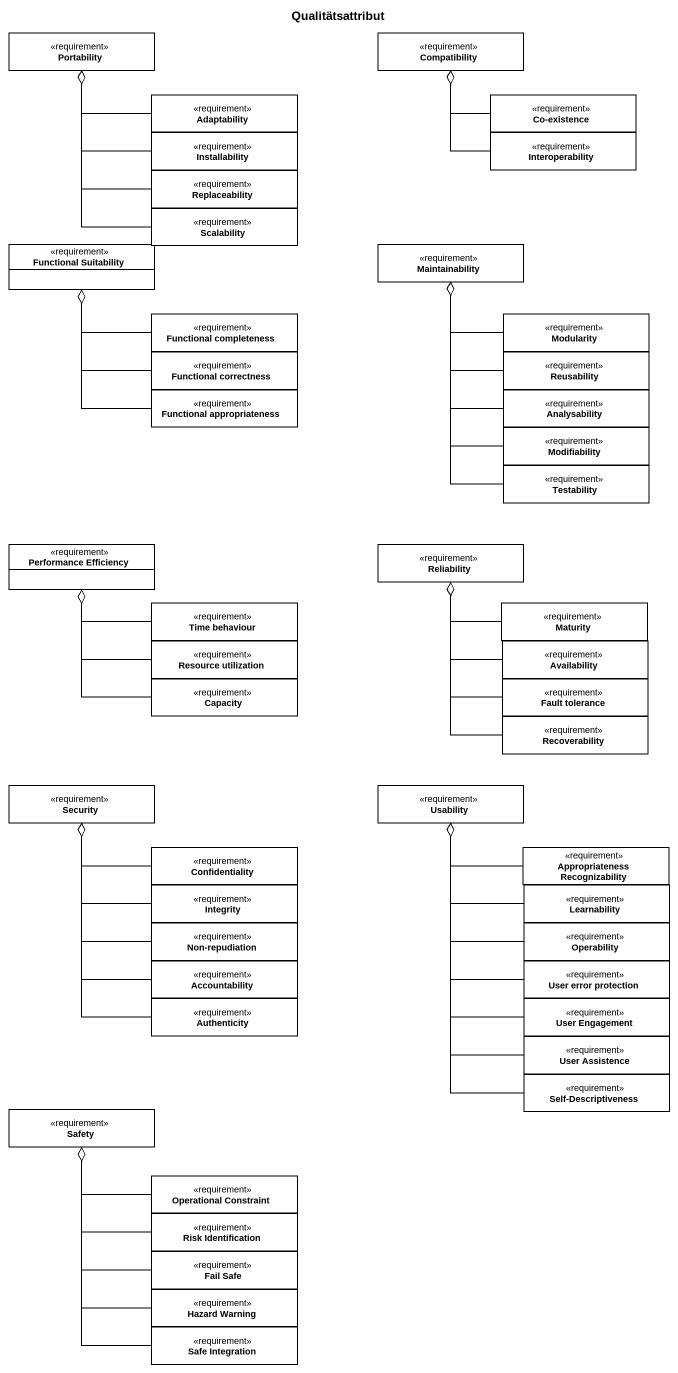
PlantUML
@startuml
title Qualitätsattribut
hide circle
hide empty members
class Portability <<requirement>> #FFFFFF
class Compatibility <<requirement>> #FFFFFF
class Adaptability <<requirement>> #FFFFFF
class "Co-existence" as Co_existence <<requirement>> #FFFFFF
class Installability <<requirement>> #FFFFFF
class Interoperability <<requirement>> #FFFFFF
class Replaceability <<requirement>> #FFFFFF
class Scalability <<requirement>> #FFFFFF
class "Functional Suitability" as Functional_Suitability <<requirement>> #FFFFFF
class Maintainability <<requirement>> #FFFFFF
class "Functional completeness" as Functional_completeness <<requirement>> #FFFFFF
class Modularity <<requirement>> #FFFFFF
class "Functional correctness" as Functional_correctness <<requirement>> #FFFFFF
class Reusability <<requirement>> #FFFFFF
class "Functional appropriateness" as Functional_appropriateness <<requirement>> #FFFFFF
class Analysability <<requirement>> #FFFFFF
class Testability <<requirement>> #FFFFFF
class Modifiability <<requirement>> #FFFFFF
class "Performance Efficiency" as Performance_Efficiency <<requirement>> #FFFFFF
class Reliability <<requirement>> #FFFFFF
class "Time behaviour" as Time_behaviour <<requirement>> #FFFFFF
class Maturity <<requirement>> #FFFFFF
class "Resource utilization" as Resource_utilization <<requirement>> #FFFFFF
class Availability <<requirement>> #FFFFFF
class Capacity <<requirement>> #FFFFFF
class "Fault tolerance" as Fault_tolerance <<requirement>> #FFFFFF
class Recoverability <<requirement>> #FFFFFF
class Security <<requirement>> #FFFFFF
class Usability <<requirement>> #FFFFFF
class Confidentiality <<requirement>> #FFFFFF
class "Appropriateness Recognizability" as Appropriateness <<requirement>> #FFFFFF
class Integrity <<requirement>> #FFFFFF
class Learnability <<requirement>> #FFFFFF
class "Non-repudiation" as Non_repudiation <<requirement>> #FFFFFF
class Operability <<requirement>> #FFFFFF
class Accountability <<requirement>> #FFFFFF
class "User error protection" as User_error_protection <<requirement>> #FFFFFF
class Authenticity <<requirement>> #FFFFFF
class "User Engagement" as User_Engagement <<requirement>> #FFFFFF
class "User Assistence" as User_Assistence <<requirement>> #FFFFFF
class "Self-Descriptiveness" as Self_Descriptiveness <<requirement>> #FFFFFF
class Safety <<requirement>> #FFFFFF
class "Operational Constraint" as Operational_Constraint <<requirement>> #FFFFFF
class "Risk Identification" as Risk_Identification <<requirement>> #FFFFFF
class "Fail Safe" as Fail_Safe <<requirement>> #FFFFFF
class "Hazard Warning" as Hazard_Warning <<requirement>> #FFFFFF
class "Safe Integration" as Safe_Integration <<requirement>> #FFFFFF
Adaptability -left-o Portability
Co_existence -left-o Compatibility
Installability -up-o Portability
Interoperability -up-o Compatibility
Replaceability -up-o Portability
Scalability -up-o Portability
Functional_completeness -left-o Functional_Suitability
Modularity -left-o Maintainability
Functional_correctness -up-o Functional_Suitability
Reusability -up-o Maintainability
Functional_appropriateness -up-o Functional_Suitability
Analysability -up-o Maintainability
Testability -up-o Maintainability
Modifiability -up-o Maintainability
Time_behaviour -left-o Performance_Efficiency
Maturity -left-o Reliability
Resource_utilization -up-o Performance_Efficiency
Availability -up-o Reliability
Capacity -up-o Performance_Efficiency
Fault_tolerance -up-o Reliability
Recoverability -up-o Reliability
Confidentiality -left-o Security
Appropriateness -left-o Usability
Integrity -up-o Security
Learnability -up-o Usability
Non_repudiation -up-o Security
Operability -up-o Usability
Accountability -up-o Security
User_error_protection -up-o Usability
Authenticity -up-o Security
User_Engagement -up-o Usability
User_Assistence -up-o Usability
Self_Descriptiveness -up-o Usability
Operational_Constraint -left-o Safety
Risk_Identification -up-o Safety
Fail_Safe -up-o Safety
Hazard_Warning -up-o Safety
Safe_Integration -up-o Safety
@enduml
